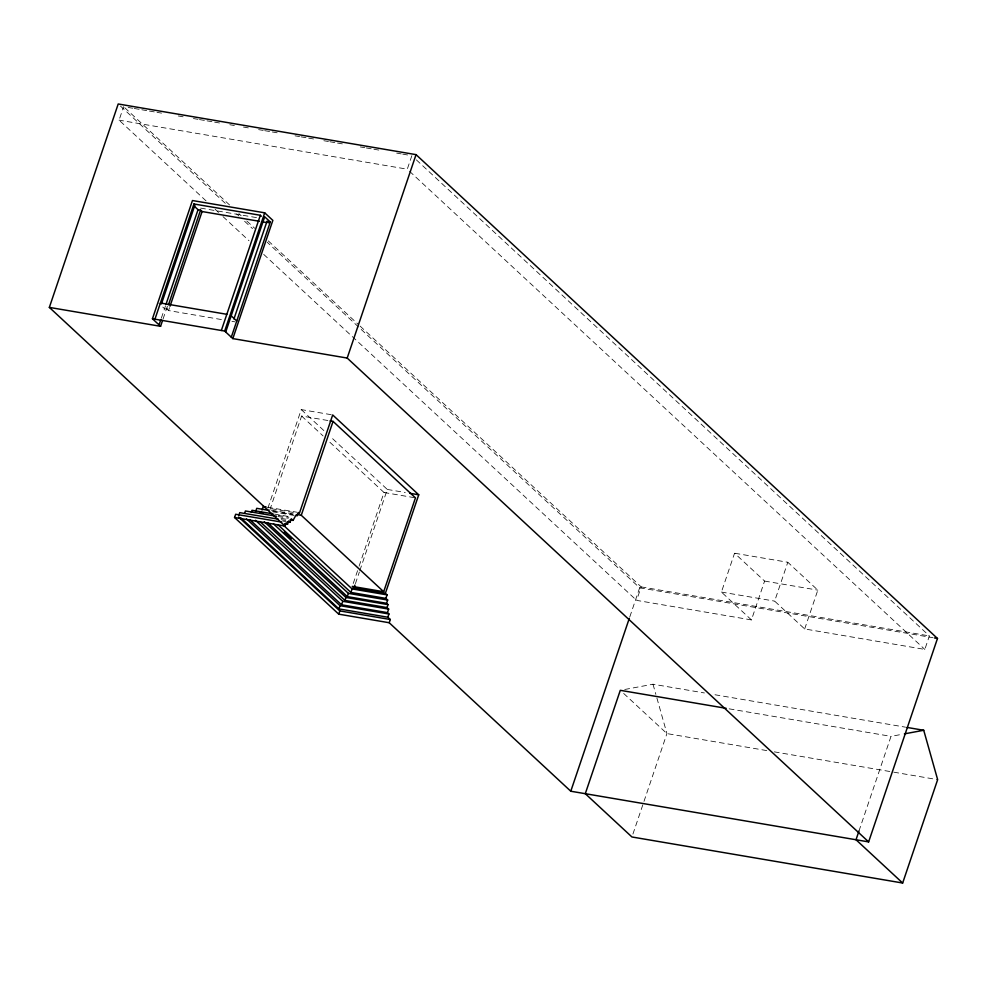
<?xml version="1.0" encoding="UTF-8"?>
<svg xmlns="http://www.w3.org/2000/svg" width="987" height="987" viewBox="0 0 987 987"><rect width="100%" height="100%" fill="white"/><g stroke="black" fill="none" stroke-linecap="round" stroke-linejoin="round"><path stroke-width="0.74" stroke-dasharray="4.93 3.7" d="M206.073 200.892L119.069 120.155L123.634 106.67M161.337 318.147L165.52 305.797M163.052 319.023L167.494 305.884M221.384 319.541L168.555 310.56L167.025 309.128L168.012 306.217M168.555 310.56L169.542 307.648M331.188 414.688L301.245 409.593L267.896 508.12L296.334 512.969M269.833 509.921L301.615 416.033L328.56 420.622M411.838 155.699L407.273 169.184L119.069 120.155M353.223 583.502L358.602 567.611M359.095 566.168L384.029 492.501L328.708 441.177M355.431 583.625L359.354 572.041M359.836 570.585L387.299 489.441L330.312 436.562M629.805 616.875L639.638 587.808L267.181 242.21M751.44 619.922L721.423 592.064L734.562 553.213L764.592 581.072L751.44 619.922L636.615 600.38L641.18 586.895L359.799 325.809M632.926 834.064L666.928 733.588L656.281 695.835M416.366 159.882L929.384 635.924L924.819 649.409L804.676 628.966L774.647 601.12L787.799 562.269L734.562 553.213M804.676 628.966L817.816 590.127L787.799 562.269M858.974 831.005L891.014 736.364L901.415 734.427M624.746 689.481L652.999 684.225L704.422 692.96M128.187 107.447L132.739 108.225M134.244 108.471L140.314 109.508M141.832 109.767L147.902 110.803M149.419 111.062L155.49 112.086M157.007 112.345L161.56 113.123M178.24 115.96L184.31 116.997M193.415 118.539L197.955 119.316M199.473 119.575L205.543 120.599M207.06 120.858L213.13 121.894M214.648 122.154L220.718 123.19M229.811 124.732L234.363 125.509M243.468 127.052L249.538 128.088M258.631 129.63L263.184 130.407M264.701 130.666L270.771 131.703M272.289 131.962L278.359 132.986M295.039 135.824L299.592 136.601M301.109 136.86L307.179 137.896M308.697 138.143L314.767 139.179M323.859 140.734L328.412 141.499M329.929 141.758L335.999 142.794M337.517 143.053L343.587 144.077M360.267 146.927L364.82 147.692M366.337 147.951L372.407 148.988M373.925 149.247L379.983 150.271M396.675 153.108L401.228 153.886M402.745 154.145L408.803 155.181M200.595 208.097L257.792 217.819M167.025 309.128L164.533 308.709L158.932 303.515M231.957 321.343L234.968 321.848M387.299 489.441L405.262 492.501M384.029 492.501L415.453 497.855M764.592 581.072L817.816 590.127M267.613 507.232L296.754 512.191M271.339 510.18L293.781 513.993M273.35 511.155L293.003 514.498M272.252 511.735L294.114 515.448M274.522 514.116L291.054 516.929M278.309 515.424L288.883 517.225M277.964 516.509L288.327 518.261M721.423 592.064L774.647 601.12M281.036 518.36L287.044 519.384M281.246 519.68L285.699 520.445M282.701 521.013L285.662 521.518M641.18 586.895L929.384 635.924M639.638 587.808L932.925 637.688M715.007 694.762L905.572 727.185M729.183 708.839L891.014 736.364M766.751 750.576L666.928 733.588L621.403 691.344M774.314 751.86L892.273 771.92M893.79 772.179L937.65 779.644M409.531 171.282L924.819 649.409M124.757 107.719L229.848 205.234M238.891 213.624L241.149 215.721M246.799 220.965L254.708 228.305M268.279 240.877L358.676 324.76M120.463 106.065L226.554 204.506M236.707 213.932L238.965 216.03M244.616 221.273L252.512 228.602M215.117 209.281L218.509 212.427M223.025 216.622L249.02 240.742M263.702 254.375L636.615 600.38M301.245 409.593L324.723 431.368M301.615 416.033L323.07 435.933M652.999 684.225L655.861 694.379"/><path stroke-width="1.48" d="M389.199 622.735L390.297 619.503L387.842 617.233L388.94 613.988L387.459 612.619L388.644 609.102L387.003 607.585L388.014 604.624L386.571 603.291L387.669 600.047L385.88 598.393L387.064 594.877L385.386 593.323L418.735 494.795L332.681 414.947L299.332 513.474L298.222 512.438L297.025 515.942L296.026 515.004L293.053 520.408L291.288 518.767L290.104 522.271L288.66 520.939L287.562 524.183L286.131 522.851L285.033 526.083L49.35 307.401L118.206 103.98L416.045 154.638L937.477 638.466L868.634 841.899L570.782 791.229L389.199 622.735L338.726 614.161L234.561 517.496L235.659 514.264L281.677 522.086M162.559 320.479L160.585 326.315L152.442 318.764L192.453 200.534L264.701 212.822L272.844 220.385L232.821 338.603L347.19 358.059L868.634 841.899M154.934 319.183L193.933 203.988L260.346 215.277L261.358 216.227M159.043 324.896L160.881 319.504M166.001 304.341L198.042 209.7L193.575 205.543M168.506 304.761L200.546 210.12L198.042 209.7M170.035 306.192L202.076 211.539L200.546 210.12M221.347 330.485L260.346 215.277M232.821 338.603L224.678 331.052L264.701 212.822M225.702 332.002L264.689 216.795L270.29 221.989L231.291 337.184M233.931 318.974L266.959 221.421L270.29 221.989M238.644 515.856L239.742 512.623L278.285 519.174M244.616 513.302L245.405 510.97L276.483 516.25M251.315 512.265L251.981 510.279L273.017 513.857M255.633 511.562L256.731 508.33L268.822 510.378M262.048 509.995L263.233 506.491L266.157 506.985M347.19 358.059L416.045 154.638M333.051 421.387L415.453 497.855L383.684 591.731L301.269 515.276L333.051 421.387L330.053 420.869M387.842 617.233L338.923 608.905L340.022 605.673L246.503 518.891M387.459 612.619L341.576 604.809L342.76 601.305L255.473 520.309M338.726 614.161L339.824 610.916L239.014 517.385M387.003 607.585L344.932 600.429L345.931 597.468L264.282 521.704M386.571 603.291L347.288 596.604L348.374 593.36L273.498 523.887M385.88 598.393L350.903 592.434L352.088 588.931L283.479 525.269M385.386 593.323L353.951 587.981L354.938 585.081M570.782 791.229L629.311 618.318M858.974 831.005L856.013 839.752L902.661 883.02L937.65 779.644L923.721 730.269L907.078 727.444M904.388 733.872L923.721 730.269M202.076 211.539L259.433 221.298M262.443 221.816L266.971 222.581M226.825 314.298L160.412 302.997L161.436 303.947L194.957 204.938L193.933 203.988M152.442 318.764L224.678 331.052M49.35 307.401L160.585 326.315M409.753 493.266L418.735 494.795M296.779 514.511L301.269 515.276M260.173 512.339L263.196 512.845M290.042 519.902L293.053 520.408M287.143 521.778L290.104 522.271M284.601 523.678L287.562 524.183M234.561 517.496L285.033 526.083M934.442 637.947L937.477 638.466M383.684 591.731L352.248 586.389L353.951 587.981M352.088 588.931L387.064 594.877M348.374 593.36L387.669 600.047M345.931 597.468L388.014 604.624M342.76 601.305L388.644 609.102M340.022 605.673L388.94 613.988M339.824 610.916L390.297 619.503M726.161 708.321L620.292 690.32L585.291 793.696L631.939 836.976L902.661 883.02M266.959 221.421L268.489 222.84M231.18 315.803L236.769 320.997M277.791 524.603L350.903 592.434M284.009 532.252L291.19 538.902M267.933 522.974L347.288 596.604M259.926 521.555L344.932 600.429M249.81 519.668L341.576 604.809M240.902 517.953L338.923 608.905"/></g></svg>
